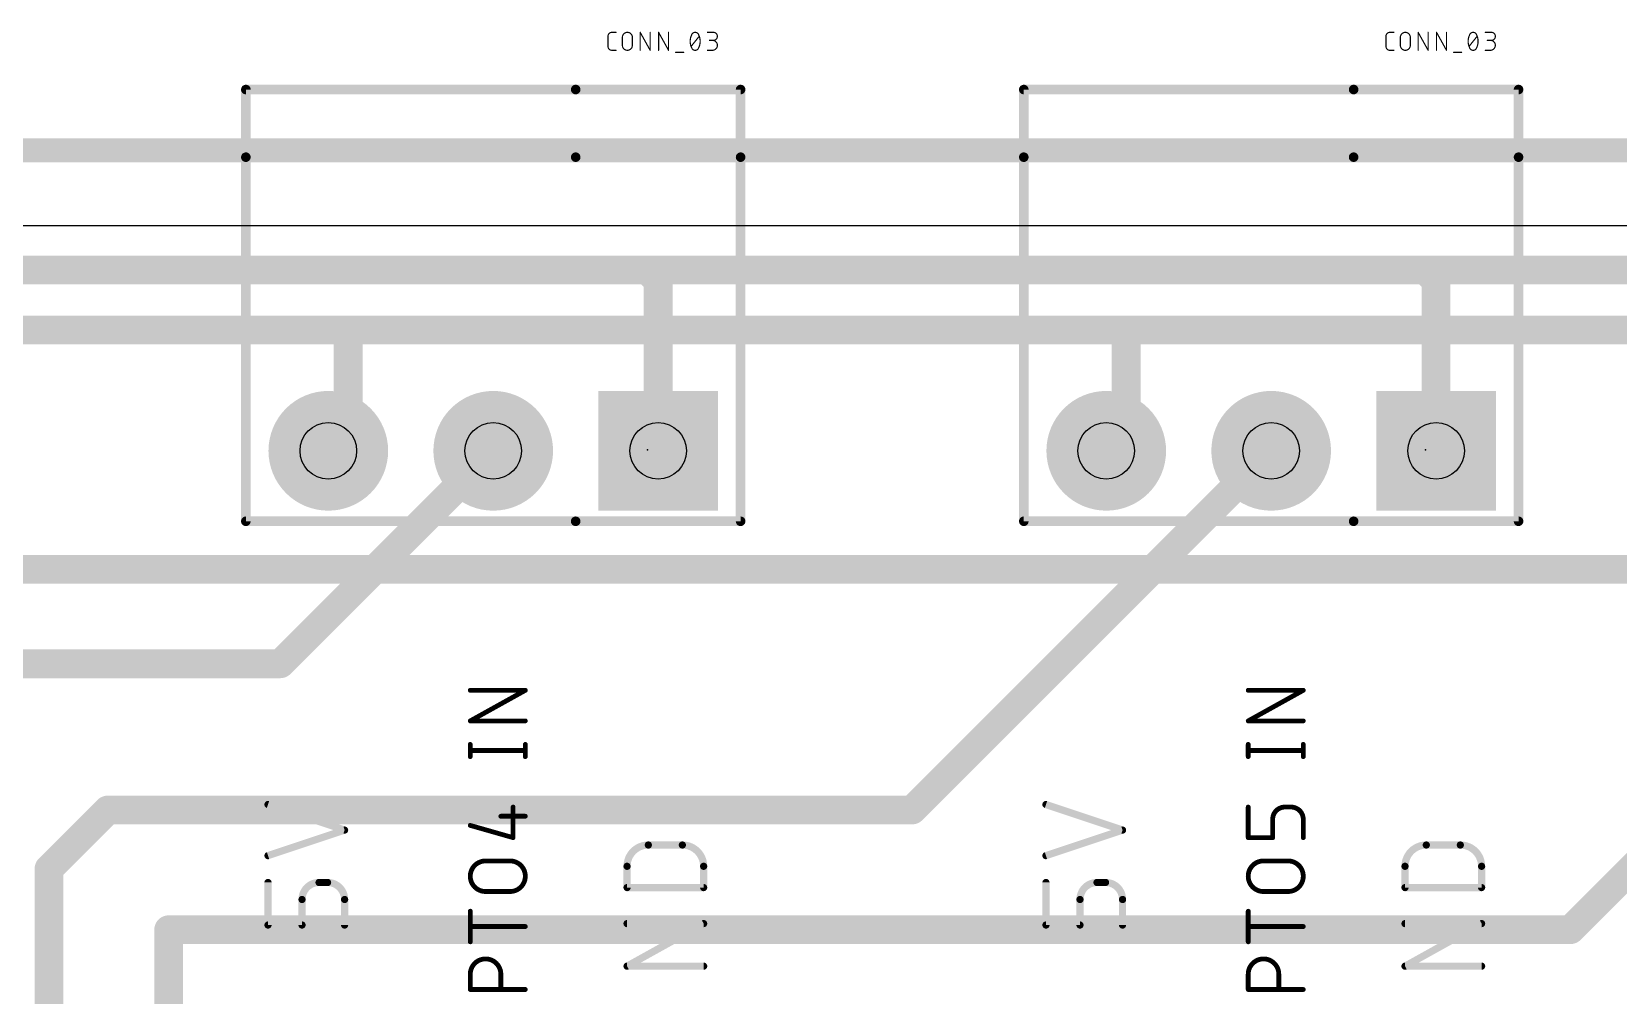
# Model space of a CAD drawing. Extents: x -9 to 239, y 2 to 147.
# Drawn here: x 157.11 to 190.78, y 126.86 to 147.3 of the extents above; entities that cross this region are included whole.
import ezdxf

# ---------------------------------------------------------------- set-up
doc = ezdxf.new("R2010")
doc.units = 0
for name, color, linetype in [('1', 12, 'CONTINUOUS'), ('16', 132, 'CONTINUOUS'), ('17', 110, 'CONTINUOUS'), ('20', 53, 'CONTINUOUS'), ('21', 40, 'CONTINUOUS'), ('23', 53, 'CONTINUOUS'), ('25', 253, 'CONTINUOUS'), ('27', 253, 'CONTINUOUS'), ('29', 253, 'CONTINUOUS'), ('30', 253, 'CONTINUOUS'), ('44', 253, 'CONTINUOUS')]:
    doc.layers.add(name, color=color, linetype=linetype)

# ---------------------------------------------------------------- blocks, each defined once
blk = doc.blocks.new('SQUAREP')
blk.add_solid([(-0.5, -0.5), (0.5, -0.5), (-0.5, 0.5), (0.5, 0.5)])
blk = doc.blocks.new('ROUNDP')
at = {"const_width": 0.5}
blk.add_lwpolyline([(0, -0.25, 1), (0, 0.25, 1), (0, -0.25)], format="xyb", dxfattribs=at)

msp = doc.modelspace()

# ---------------------------------------------------------------- linework, layer by layer
at = {"layer": '1', "const_width": 0.6096}
for points in [[(146.05, 140.97), (163.83, 140.97)], [(163.83, 140.97), (180.34, 140.97)], [(163.83, 138.829), (163.83, 140.97)], [(180.34, 140.97), (196.85, 140.97)], [(180.34, 138.829), (180.34, 140.97)], [(163.408, 138.407), (163.83, 138.829)], [(179.918, 138.407), (180.34, 138.829)], [(152.4, 135.89), (214.63, 135.89)]]:
    msp.add_lwpolyline(points, dxfattribs=at)
at = {"layer": '1', "const_width": 0.3048}
for points in [[(163.83, 141.1224, 1), (163.83, 140.8176)], [(163.9824, 140.97, 1), (163.6776, 140.97)], [(163.83, 140.8176, 1), (163.83, 141.1224)], [(180.34, 141.1224, 1), (180.34, 140.8176)], [(180.4924, 140.97, 1), (180.1876, 140.97)], [(180.34, 140.8176, 1), (180.34, 141.1224)], [(163.9378, 138.7212, 1), (163.7222, 138.9368)], [(180.4478, 138.7212, 1), (180.2322, 138.9368)], [(163.6776, 138.829, 1), (163.9824, 138.829)], [(180.1876, 138.829, 1), (180.4924, 138.829)], [(163.3002, 138.5148, 1), (163.5158, 138.2992)], [(179.8102, 138.5148, 1), (180.0258, 138.2992)]]:
    msp.add_lwpolyline(points, format="xyb", dxfattribs=at)
at = {"layer": '16'}
for points, const_width in [([(-6.35, 144.78), (236.22, 144.78)], 0.508), ([(152.4, 142.24), (170.18, 142.24)], 0.6096), ([(170.18, 142.24), (186.69, 142.24)], 0.6096), ([(170.18, 142.24), (170.408, 142.012)], 0.6096), ([(186.69, 142.24), (203.2, 142.24)], 0.6096), ([(186.69, 142.24), (186.918, 142.012)], 0.6096), ([(170.408, 142.012), (170.408, 138.407)], 0.6096), ([(186.918, 142.012), (186.918, 138.407)], 0.6096), ([(166.908, 138.407), (162.389, 133.888)], 0.6096), ([(183.418, 138.407), (175.798, 130.787)], 0.6096), ([(199.928, 138.407), (189.768, 128.247)], 0.6096), ([(162.389, 133.888), (156.748, 133.888)], 0.6096), ([(158.727, 130.787), (157.48, 129.54)], 0.6096), ([(175.798, 130.787), (158.727, 130.787)], 0.6096), ([(157.48, 129.54), (157.48, 63.5)], 0.6096), ([(189.768, 128.247), (160.02, 128.247)], 0.6096), ([(160.02, 128.247), (160.02, 64.77)], 0.6096)]:
    msp.add_lwpolyline(points, dxfattribs=dict(at, const_width=const_width))
at = {"layer": '16', "const_width": 0.3048}
for points in [[(170.2878, 142.3478, 1), (170.0722, 142.1322)], [(170.18, 142.3924, 1), (170.18, 142.0876)], [(170.18, 142.0876, 1), (170.18, 142.3924)], [(186.7978, 142.3478, 1), (186.5822, 142.1322)], [(186.69, 142.3924, 1), (186.69, 142.0876)], [(186.69, 142.0876, 1), (186.69, 142.3924)], [(170.5604, 142.012, 1), (170.2556, 142.012)], [(170.3002, 141.9042, 1), (170.5158, 142.1198)], [(187.0704, 142.012, 1), (186.7656, 142.012)], [(186.8102, 141.9042, 1), (187.0258, 142.1198)], [(167.0158, 138.2992, 1), (166.8002, 138.5148)], [(170.2556, 138.407, 1), (170.5604, 138.407)], [(183.5258, 138.2992, 1), (183.3102, 138.5148)], [(186.7656, 138.407, 1), (187.0704, 138.407)], [(162.2812, 133.9958, 1), (162.4968, 133.7802)], [(162.389, 133.7356, 1), (162.389, 134.0404)], [(158.727, 130.9394, 1), (158.727, 130.6346)], [(158.8348, 130.6792, 1), (158.6192, 130.8948)], [(175.6902, 130.8948, 1), (175.9058, 130.6792)], [(175.798, 130.6346, 1), (175.798, 130.9394)], [(157.3722, 129.6478, 1), (157.5878, 129.4322)], [(157.6324, 129.54, 1), (157.3276, 129.54)], [(160.02, 128.3994, 1), (160.02, 128.0946)], [(160.1724, 128.247, 1), (159.8676, 128.247)], [(189.6602, 128.3548, 1), (189.8758, 128.1392)], [(189.768, 128.0946, 1), (189.768, 128.3994)]]:
    msp.add_lwpolyline(points, format="xyb", dxfattribs=at)
at = {"layer": '20'}
msp.add_line((236.2, 143.18), (-7.62, 143.18), dxfattribs=at)
at = {"layer": '21', "const_width": 0.2032}
for points in [[(161.658, 144.636), (161.658, 146.071)], [(161.658, 146.071), (168.658, 146.071)], [(168.658, 146.071), (172.158, 146.071)], [(172.158, 146.071), (172.158, 144.636)], [(178.168, 144.636), (178.168, 146.071)], [(178.168, 146.071), (185.168, 146.071)], [(185.168, 146.071), (188.668, 146.071)], [(188.668, 146.071), (188.668, 144.636)], [(161.658, 136.912), (161.658, 144.636)], [(161.658, 144.636), (168.658, 144.636)], [(168.658, 144.636), (172.158, 144.636)], [(172.158, 144.636), (172.158, 136.912)], [(178.168, 136.912), (178.168, 144.636)], [(178.168, 144.636), (185.168, 144.636)], [(185.168, 144.636), (188.668, 144.636)], [(188.668, 144.636), (188.668, 136.912)], [(168.658, 136.912), (161.658, 136.912)], [(172.158, 136.912), (168.658, 136.912)], [(185.168, 136.912), (178.168, 136.912)], [(188.668, 136.912), (185.168, 136.912)]]:
    msp.add_lwpolyline(points, dxfattribs=at)
at = {"layer": '21', "const_width": 0.1016}
for points in [[(161.7088, 146.071, 1), (161.6072, 146.071)], [(161.658, 146.1218, 1), (161.658, 146.0202)], [(168.658, 146.1218, 1), (168.658, 146.0202)], [(168.658, 146.0202, 1), (168.658, 146.1218)], [(172.2088, 146.071, 1), (172.1072, 146.071)], [(172.158, 146.0202, 1), (172.158, 146.1218)], [(178.2188, 146.071, 1), (178.1172, 146.071)], [(178.168, 146.1218, 1), (178.168, 146.0202)], [(185.168, 146.1218, 1), (185.168, 146.0202)], [(185.168, 146.0202, 1), (185.168, 146.1218)], [(188.7188, 146.071, 1), (188.6172, 146.071)], [(188.668, 146.0202, 1), (188.668, 146.1218)], [(161.7088, 144.636, 1), (161.6072, 144.636)], [(161.658, 144.6868, 1), (161.658, 144.5852)], [(161.6072, 144.636, 1), (161.7088, 144.636)], [(168.658, 144.6868, 1), (168.658, 144.5852)], [(168.658, 144.5852, 1), (168.658, 144.6868)], [(172.2088, 144.636, 1), (172.1072, 144.636)], [(172.1072, 144.636, 1), (172.2088, 144.636)], [(172.158, 144.5852, 1), (172.158, 144.6868)], [(178.2188, 144.636, 1), (178.1172, 144.636)], [(178.168, 144.6868, 1), (178.168, 144.5852)], [(178.1172, 144.636, 1), (178.2188, 144.636)], [(185.168, 144.6868, 1), (185.168, 144.5852)], [(185.168, 144.5852, 1), (185.168, 144.6868)], [(188.7188, 144.636, 1), (188.6172, 144.636)], [(188.6172, 144.636, 1), (188.7188, 144.636)], [(188.668, 144.5852, 1), (188.668, 144.6868)], [(161.658, 136.9628, 1), (161.658, 136.8612)], [(161.6072, 136.912, 1), (161.7088, 136.912)], [(168.658, 136.9628, 1), (168.658, 136.8612)], [(168.658, 136.8612, 1), (168.658, 136.9628)], [(172.1072, 136.912, 1), (172.2088, 136.912)], [(172.158, 136.8612, 1), (172.158, 136.9628)], [(178.168, 136.9628, 1), (178.168, 136.8612)], [(178.1172, 136.912, 1), (178.2188, 136.912)], [(185.168, 136.9628, 1), (185.168, 136.8612)], [(185.168, 136.8612, 1), (185.168, 136.9628)], [(188.6172, 136.912, 1), (188.7188, 136.912)], [(188.668, 136.8612, 1), (188.668, 136.9628)]]:
    msp.add_lwpolyline(points, format="xyb", dxfattribs=at)
at = {"layer": '23'}
for p in [(170.18, 138.43), (186.69, 138.43)]:
    msp.add_point(p, dxfattribs=at)
at = {"layer": '25'}
for points, const_width in [([(166.4208, 132.6769), (167.5892, 133.326)], 0.1016), ([(167.5892, 133.326), (166.4208, 133.326)], 0.1016), ([(182.9308, 132.6769), (184.0992, 133.326)], 0.1016), ([(184.0992, 133.326), (182.9308, 133.326)], 0.1016), ([(167.5892, 132.6769), (166.4208, 132.6769)], 0.1016), ([(184.0992, 132.6769), (182.9308, 132.6769)], 0.1016), ([(166.4208, 131.9191), (166.4208, 132.1788)], 0.1016), ([(166.4208, 132.0489), (167.5892, 132.0489)], 0.1016), ([(167.5892, 131.9191), (167.5892, 132.1788)], 0.1016), ([(182.9308, 131.9191), (182.9308, 132.1788)], 0.1016), ([(182.9308, 132.0489), (184.0992, 132.0489)], 0.1016), ([(184.0992, 131.9191), (184.0992, 132.1788)], 0.1016), ([(163.7538, 130.3609), (162.1282, 130.9027)], 0.1524), ([(180.2638, 130.3609), (178.6382, 130.9027)], 0.1524), ([(167.0699, 130.6548), (167.5892, 130.6548)], 0.1016), ([(167.3296, 130.2004), (167.3296, 130.8495)], 0.1016), ([(182.9308, 130.2004), (182.9308, 130.8495)], 0.1016), ([(183.4501, 130.5899), (183.4501, 130.2004)], 0.1016), ([(183.8396, 130.8495), (183.7097, 130.8495)], 0.1016), ([(184.0992, 130.2004), (184.0992, 130.5899)], 0.1016), ([(162.1282, 129.819), (163.7538, 130.3609)], 0.1524), ([(166.4208, 130.46), (167.3296, 130.2004)], 0.1016), ([(178.6382, 129.819), (180.2638, 130.3609)], 0.1524), ([(170.1998, 130.044), (170.9222, 130.044)], 0.1524), ([(183.4501, 130.2004), (182.9308, 130.2004)], 0.1016), ([(186.7098, 130.044), (187.4322, 130.044)], 0.1524), ([(166.7454, 129.7065), (167.2646, 129.7065)], 0.1016), ([(169.7482, 129.1409), (169.7482, 129.5924)], 0.1524), ([(171.3738, 129.5924), (171.3738, 129.1409)], 0.1524), ([(183.2554, 129.7065), (183.7746, 129.7065)], 0.1016), ([(186.2582, 129.1409), (186.2582, 129.5924)], 0.1524), ([(187.8838, 129.5924), (187.8838, 129.1409)], 0.1524), ([(162.1282, 128.3462), (162.1282, 129.2493)], 0.1524), ([(163.3926, 129.2493), (163.2119, 129.2493)], 0.1524), ([(178.6382, 128.3462), (178.6382, 129.2493)], 0.1524), ([(179.9026, 129.2493), (179.7219, 129.2493)], 0.1524), ([(162.8507, 128.8881), (162.8507, 128.3462)], 0.1524), ([(163.7538, 128.3462), (163.7538, 128.8881)], 0.1524), ([(167.2646, 129.0574), (166.7454, 129.0574)], 0.1016), ([(171.3738, 129.1409), (169.7482, 129.1409)], 0.1524), ([(179.3607, 128.8881), (179.3607, 128.3462)], 0.1524), ([(180.2638, 128.3462), (180.2638, 128.8881)], 0.1524), ([(183.7746, 129.0574), (183.2554, 129.0574)], 0.1016), ([(187.8838, 129.1409), (186.2582, 129.1409)], 0.1524), ([(166.4208, 127.9906), (166.4208, 128.6397)], 0.1016), ([(182.9308, 127.9906), (182.9308, 128.6397)], 0.1016), ([(162.8507, 128.3462), (162.1282, 128.3462)], 0.1524), ([(167.5892, 128.3151), (166.4208, 128.3151)], 0.1016), ([(169.7482, 127.4735), (171.3738, 128.3766)], 0.1524), ([(171.3738, 128.3766), (169.7482, 128.3766)], 0.1524), ([(179.3607, 128.3462), (178.6382, 128.3462)], 0.1524), ([(184.0992, 128.3151), (182.9308, 128.3151)], 0.1016), ([(186.2582, 127.4735), (187.8838, 128.3766)], 0.1524), ([(187.8838, 128.3766), (186.2582, 128.3766)], 0.1524), ([(166.4208, 126.9788), (166.4208, 127.3034)], 0.1016), ([(167.0699, 127.3034), (167.0699, 126.9788)], 0.1016), ([(171.3738, 127.4735), (169.7482, 127.4735)], 0.1524), ([(182.9308, 126.9788), (182.9308, 127.3034)], 0.1016), ([(183.5799, 127.3034), (183.5799, 126.9788)], 0.1016), ([(187.8838, 127.4735), (186.2582, 127.4735)], 0.1524), ([(167.5892, 126.9788), (166.4208, 126.9788)], 0.1016), ([(184.0992, 126.9788), (182.9308, 126.9788)], 0.1016)]:
    msp.add_lwpolyline(points, dxfattribs=dict(at, const_width=const_width))
for points, const_width in [([(166.4208, 133.3514, 1), (166.4208, 133.3006)], 0.0508), ([(167.6015, 133.3038, 1), (167.5769, 133.3482)], 0.0508), ([(167.5892, 133.3006, 1), (167.5892, 133.3514)], 0.0508), ([(182.9308, 133.3514, 1), (182.9308, 133.3006)], 0.0508), ([(184.1115, 133.3038, 1), (184.0869, 133.3482)], 0.0508), ([(184.0992, 133.3006, 1), (184.0992, 133.3514)], 0.0508), ([(166.4208, 132.7023, 1), (166.4208, 132.6515)], 0.0508), ([(166.4085, 132.6991, 1), (166.4331, 132.6547)], 0.0508), ([(167.5892, 132.6515, 1), (167.5892, 132.7023)], 0.0508), ([(182.9308, 132.7023, 1), (182.9308, 132.6515)], 0.0508), ([(182.9185, 132.6991, 1), (182.9431, 132.6547)], 0.0508), ([(184.0992, 132.6515, 1), (184.0992, 132.7023)], 0.0508), ([(166.4462, 132.1788, 1), (166.3954, 132.1788)], 0.0508), ([(166.4208, 132.0743, 1), (166.4208, 132.0235)], 0.0508), ([(167.6146, 132.1788, 1), (167.5638, 132.1788)], 0.0508), ([(167.5892, 132.0235, 1), (167.5892, 132.0743)], 0.0508), ([(182.9562, 132.1788, 1), (182.9054, 132.1788)], 0.0508), ([(182.9308, 132.0743, 1), (182.9308, 132.0235)], 0.0508), ([(184.1246, 132.1788, 1), (184.0738, 132.1788)], 0.0508), ([(184.0992, 132.0235, 1), (184.0992, 132.0743)], 0.0508), ([(166.3954, 131.9191, 1), (166.4462, 131.9191)], 0.0508), ([(167.5638, 131.9191, 1), (167.6146, 131.9191)], 0.0508), ([(182.9054, 131.9191, 1), (182.9562, 131.9191)], 0.0508), ([(184.0738, 131.9191, 1), (184.1246, 131.9191)], 0.0508), ([(162.1402, 130.9389, 1), (162.1162, 130.8666)], 0.0762), ([(178.6502, 130.9389, 1), (178.6262, 130.8666)], 0.0762), ([(167.0699, 130.6802, 1), (167.0699, 130.6294)], 0.0508), ([(167.355, 130.8495, 1), (167.3042, 130.8495)], 0.0508), ([(167.5892, 130.6294, 1), (167.5892, 130.6802)], 0.0508), ([(182.9562, 130.8495, 1), (182.9054, 130.8495)], 0.0508), ([(183.7097, 130.8495, 0.4142), (183.4501, 130.5899)], 0.1016), ([(183.4755, 130.5899, 1), (183.4247, 130.5899)], 0.0508), ([(183.7097, 130.8749, 1), (183.7097, 130.8241)], 0.0508), ([(183.7097, 130.8241, 1), (183.7097, 130.8749)], 0.0508), ([(184.0992, 130.5899, 0.4142), (183.8396, 130.8495)], 0.1016), ([(183.8396, 130.8749, 1), (183.8396, 130.8241)], 0.0508), ([(183.8396, 130.8241, 1), (183.8396, 130.8749)], 0.0508), ([(184.1246, 130.5899, 1), (184.0738, 130.5899)], 0.0508), ([(163.7658, 130.3247, 1), (163.7418, 130.397)], 0.0762), ([(163.7418, 130.3247, 1), (163.7658, 130.397)], 0.0762), ([(166.4278, 130.4845, 1), (166.4138, 130.4356)], 0.0508), ([(180.2758, 130.3247, 1), (180.2518, 130.397)], 0.0762), ([(180.2518, 130.3247, 1), (180.2758, 130.397)], 0.0762), ([(183.4247, 130.5899, 1), (183.4755, 130.5899)], 0.0508), ([(184.0738, 130.5899, 1), (184.1246, 130.5899)], 0.0508), ([(167.3042, 130.2004, 1), (167.355, 130.2004)], 0.0508), ([(167.3226, 130.176, 1), (167.3365, 130.2248)], 0.0508), ([(170.1998, 130.044, 0.4142), (169.7482, 129.5924)], 0.1524), ([(170.1998, 130.0821, 1), (170.1998, 130.0059)], 0.0762), ([(170.1998, 130.0059, 1), (170.1998, 130.0821)], 0.0762), ([(171.3738, 129.5924, 0.4142), (170.9222, 130.044)], 0.1524), ([(170.9222, 130.0821, 1), (170.9222, 130.0059)], 0.0762), ([(170.9222, 130.0059, 1), (170.9222, 130.0821)], 0.0762), ([(182.9308, 130.2258, 1), (182.9308, 130.175)], 0.0508), ([(182.9054, 130.2004, 1), (182.9562, 130.2004)], 0.0508), ([(183.4247, 130.2004, 1), (183.4755, 130.2004)], 0.0508), ([(183.4501, 130.175, 1), (183.4501, 130.2258)], 0.0508), ([(184.0738, 130.2004, 1), (184.1246, 130.2004)], 0.0508), ([(186.7098, 130.044, 0.4142), (186.2582, 129.5924)], 0.1524), ([(186.7098, 130.0821, 1), (186.7098, 130.0059)], 0.0762), ([(186.7098, 130.0059, 1), (186.7098, 130.0821)], 0.0762), ([(187.8838, 129.5924, 0.4142), (187.4322, 130.044)], 0.1524), ([(187.4322, 130.0821, 1), (187.4322, 130.0059)], 0.0762), ([(187.4322, 130.0059, 1), (187.4322, 130.0821)], 0.0762), ([(162.1162, 129.8552, 1), (162.1402, 129.7829)], 0.0762), ([(166.7454, 129.7065, 1), (166.7454, 129.0574)], 0.1016), ([(166.7454, 129.7319, 1), (166.7454, 129.6811)], 0.0508), ([(166.7454, 129.6811, 1), (166.7454, 129.7319)], 0.0508), ([(167.2646, 129.0574, 1), (167.2646, 129.7065)], 0.1016), ([(167.2646, 129.7319, 1), (167.2646, 129.6811)], 0.0508), ([(167.2646, 129.6811, 1), (167.2646, 129.7319)], 0.0508), ([(169.7863, 129.5924, 1), (169.7101, 129.5924)], 0.0762), ([(169.7101, 129.5924, 1), (169.7863, 129.5924)], 0.0762), ([(171.4119, 129.5924, 1), (171.3357, 129.5924)], 0.0762), ([(171.3357, 129.5924, 1), (171.4119, 129.5924)], 0.0762), ([(178.6262, 129.8552, 1), (178.6502, 129.7829)], 0.0762), ([(183.2554, 129.7065, 1), (183.2554, 129.0574)], 0.1016), ([(183.2554, 129.7319, 1), (183.2554, 129.6811)], 0.0508), ([(183.2554, 129.6811, 1), (183.2554, 129.7319)], 0.0508), ([(183.7746, 129.0574, 1), (183.7746, 129.7065)], 0.1016), ([(183.7746, 129.7319, 1), (183.7746, 129.6811)], 0.0508), ([(183.7746, 129.6811, 1), (183.7746, 129.7319)], 0.0508), ([(186.2963, 129.5924, 1), (186.2201, 129.5924)], 0.0762), ([(186.2201, 129.5924, 1), (186.2963, 129.5924)], 0.0762), ([(187.9219, 129.5924, 1), (187.8457, 129.5924)], 0.0762), ([(187.8457, 129.5924, 1), (187.9219, 129.5924)], 0.0762), ([(162.1663, 129.2493, 1), (162.0901, 129.2493)], 0.0762), ([(163.2119, 129.2493, 0.4142), (162.8507, 128.8881)], 0.1524), ([(163.2119, 129.2874, 1), (163.2119, 129.2112)], 0.0762), ([(163.2119, 129.2112, 1), (163.2119, 129.2874)], 0.0762), ([(163.7538, 128.8881, 0.4142), (163.3926, 129.2493)], 0.1524), ([(163.3926, 129.2874, 1), (163.3926, 129.2112)], 0.0762), ([(163.3926, 129.2112, 1), (163.3926, 129.2874)], 0.0762), ([(178.6763, 129.2493, 1), (178.6001, 129.2493)], 0.0762), ([(179.7219, 129.2493, 0.4142), (179.3607, 128.8881)], 0.1524), ([(179.7219, 129.2874, 1), (179.7219, 129.2112)], 0.0762), ([(179.7219, 129.2112, 1), (179.7219, 129.2874)], 0.0762), ([(180.2638, 128.8881, 0.4142), (179.9026, 129.2493)], 0.1524), ([(179.9026, 129.2874, 1), (179.9026, 129.2112)], 0.0762), ([(179.9026, 129.2112, 1), (179.9026, 129.2874)], 0.0762), ([(162.8888, 128.8881, 1), (162.8126, 128.8881)], 0.0762), ([(163.7919, 128.8881, 1), (163.7157, 128.8881)], 0.0762), ([(166.7454, 129.0828, 1), (166.7454, 129.032)], 0.0508), ([(166.7454, 129.032, 1), (166.7454, 129.0828)], 0.0508), ([(167.2646, 129.0828, 1), (167.2646, 129.032)], 0.0508), ([(167.2646, 129.032, 1), (167.2646, 129.0828)], 0.0508), ([(169.7482, 129.179, 1), (169.7482, 129.1028)], 0.0762), ([(169.7101, 129.1409, 1), (169.7863, 129.1409)], 0.0762), ([(171.3357, 129.1409, 1), (171.4119, 129.1409)], 0.0762), ([(171.3738, 129.1028, 1), (171.3738, 129.179)], 0.0762), ([(179.3988, 128.8881, 1), (179.3226, 128.8881)], 0.0762), ([(180.3019, 128.8881, 1), (180.2257, 128.8881)], 0.0762), ([(183.2554, 129.0828, 1), (183.2554, 129.032)], 0.0508), ([(183.2554, 129.032, 1), (183.2554, 129.0828)], 0.0508), ([(183.7746, 129.0828, 1), (183.7746, 129.032)], 0.0508), ([(183.7746, 129.032, 1), (183.7746, 129.0828)], 0.0508), ([(186.2582, 129.179, 1), (186.2582, 129.1028)], 0.0762), ([(186.2201, 129.1409, 1), (186.2963, 129.1409)], 0.0762), ([(187.8457, 129.1409, 1), (187.9219, 129.1409)], 0.0762), ([(187.8838, 129.1028, 1), (187.8838, 129.179)], 0.0762), ([(162.8126, 128.8881, 1), (162.8888, 128.8881)], 0.0762), ([(163.7157, 128.8881, 1), (163.7919, 128.8881)], 0.0762), ([(166.4462, 128.6397, 1), (166.3954, 128.6397)], 0.0508), ([(179.3226, 128.8881, 1), (179.3988, 128.8881)], 0.0762), ([(180.2257, 128.8881, 1), (180.3019, 128.8881)], 0.0762), ([(182.9562, 128.6397, 1), (182.9054, 128.6397)], 0.0508), ([(162.1282, 128.3843, 1), (162.1282, 128.3081)], 0.0762), ([(162.0901, 128.3462, 1), (162.1663, 128.3462)], 0.0762), ([(162.8126, 128.3462, 1), (162.8888, 128.3462)], 0.0762), ([(162.8507, 128.3081, 1), (162.8507, 128.3843)], 0.0762), ([(163.7157, 128.3462, 1), (163.7919, 128.3462)], 0.0762), ([(166.4208, 128.3405, 1), (166.4208, 128.2897)], 0.0508), ([(167.5892, 128.2897, 1), (167.5892, 128.3405)], 0.0508), ([(169.7482, 128.4147, 1), (169.7482, 128.3385)], 0.0762), ([(171.3923, 128.3433, 1), (171.3553, 128.4099)], 0.0762), ([(171.3738, 128.3385, 1), (171.3738, 128.4147)], 0.0762), ([(178.6382, 128.3843, 1), (178.6382, 128.3081)], 0.0762), ([(178.6001, 128.3462, 1), (178.6763, 128.3462)], 0.0762), ([(179.3226, 128.3462, 1), (179.3988, 128.3462)], 0.0762), ([(179.3607, 128.3081, 1), (179.3607, 128.3843)], 0.0762), ([(180.2257, 128.3462, 1), (180.3019, 128.3462)], 0.0762), ([(182.9308, 128.3405, 1), (182.9308, 128.2897)], 0.0508), ([(184.0992, 128.2897, 1), (184.0992, 128.3405)], 0.0508), ([(186.2582, 128.4147, 1), (186.2582, 128.3385)], 0.0762), ([(187.9023, 128.3433, 1), (187.8653, 128.4099)], 0.0762), ([(187.8838, 128.3385, 1), (187.8838, 128.4147)], 0.0762), ([(166.3954, 127.9906, 1), (166.4462, 127.9906)], 0.0508), ([(182.9054, 127.9906, 1), (182.9562, 127.9906)], 0.0508), ([(167.0699, 127.3034, 1), (166.4208, 127.3034)], 0.1016), ([(183.5799, 127.3034, 1), (182.9308, 127.3034)], 0.1016), ([(166.4462, 127.3034, 1), (166.3954, 127.3034)], 0.0508), ([(166.3954, 127.3034, 1), (166.4462, 127.3034)], 0.0508), ([(167.0953, 127.3034, 1), (167.0445, 127.3034)], 0.0508), ([(167.0445, 127.3034, 1), (167.0953, 127.3034)], 0.0508), ([(169.7482, 127.5116, 1), (169.7482, 127.4354)], 0.0762), ([(169.7297, 127.5068, 1), (169.7667, 127.4402)], 0.0762), ([(171.3738, 127.4354, 1), (171.3738, 127.5116)], 0.0762), ([(182.9562, 127.3034, 1), (182.9054, 127.3034)], 0.0508), ([(182.9054, 127.3034, 1), (182.9562, 127.3034)], 0.0508), ([(183.6053, 127.3034, 1), (183.5545, 127.3034)], 0.0508), ([(183.5545, 127.3034, 1), (183.6053, 127.3034)], 0.0508), ([(186.2582, 127.5116, 1), (186.2582, 127.4354)], 0.0762), ([(186.2397, 127.5068, 1), (186.2767, 127.4402)], 0.0762), ([(187.8838, 127.4354, 1), (187.8838, 127.5116)], 0.0762), ([(166.4208, 127.0042, 1), (166.4208, 126.9534)], 0.0508), ([(166.3954, 126.9788, 1), (166.4462, 126.9788)], 0.0508), ([(167.0445, 126.9788, 1), (167.0953, 126.9788)], 0.0508), ([(167.5892, 126.9534, 1), (167.5892, 127.0042)], 0.0508), ([(182.9308, 127.0042, 1), (182.9308, 126.9534)], 0.0508), ([(182.9054, 126.9788, 1), (182.9562, 126.9788)], 0.0508), ([(183.5545, 126.9788, 1), (183.6053, 126.9788)], 0.0508), ([(184.0992, 126.9534, 1), (184.0992, 127.0042)], 0.0508)]:
    msp.add_lwpolyline(points, format="xyb", dxfattribs=dict(at, const_width=const_width))
at = {"layer": '27'}
for points, const_width in [([(169.3498, 147.1996, 1), (169.3371, 147.1996)], 0.0127), ([(169.3371, 147.1996, 1), (169.3498, 147.1996)], 0.0127), ([(169.4282, 147.2843, 0.4142), (169.3435, 147.1996)], 0.0254), ([(169.4282, 147.2906, 1), (169.4282, 147.278)], 0.0127), ([(169.4282, 147.278, 1), (169.4281, 147.2906)], 0.0127), ([(169.5128, 147.278, 1), (169.5128, 147.2906)], 0.0127), ([(169.8609, 147.1785, 1), (169.6492, 147.1785)], 0.0254), ([(169.6556, 147.1785, 1), (169.6429, 147.1785)], 0.0127), ([(169.6429, 147.1785, 1), (169.6556, 147.1785)], 0.0127), ([(169.8672, 147.1785, 1), (169.8545, 147.1785)], 0.0127), ([(169.8545, 147.1785, 1), (169.8672, 147.1785)], 0.0127), ([(170.0327, 147.2874, 1), (170.0216, 147.2812)], 0.0127), ([(170.0335, 147.2843, 1), (170.0208, 147.2843)], 0.0127), ([(170.2452, 147.2843, 1), (170.2325, 147.2843)], 0.0127), ([(170.4229, 147.2874, 1), (170.4118, 147.2812)], 0.0127), ([(170.4237, 147.2843, 1), (170.411, 147.2843)], 0.0127), ([(170.6353, 147.2843, 1), (170.6226, 147.2843)], 0.0127), ([(171.1196, 147.2314, 0.1139), (171.0879, 147.0938)], 0.0254), ([(171.1937, 147.2843, 0.3205), (171.1196, 147.2314)], 0.0254), ([(171.1136, 147.2334, 1), (171.1256, 147.2293)], 0.0127), ([(171.1253, 147.2286, 1), (171.1139, 147.2342)], 0.0127), ([(171.2678, 147.2314, 0.3205), (171.1937, 147.2843)], 0.0254), ([(171.1937, 147.2906, 1), (171.1937, 147.278)], 0.0127), ([(171.1937, 147.278, 1), (171.1937, 147.2906)], 0.0127), ([(171.2995, 147.0938, 0.1139), (171.2678, 147.2314)], 0.0254), ([(171.2735, 147.2342, 1), (171.2621, 147.2286)], 0.0127), ([(171.2618, 147.2293, 1), (171.2738, 147.2334)], 0.0127), ([(171.2833, 147.1957, 1), (171.2734, 147.2036)], 0.0127), ([(171.4536, 147.2906, 1), (171.4536, 147.278)], 0.0127), ([(171.5806, 147.115, 1), (171.5806, 147.2843)], 0.0254), ([(171.5806, 147.2906, 1), (171.5806, 147.278)], 0.0127), ([(171.5806, 147.278, 1), (171.5806, 147.2906)], 0.0127), ([(185.9382, 147.2843, 0.4142), (185.8535, 147.1996)], 0.0254), ([(185.8598, 147.1996, 1), (185.8471, 147.1996)], 0.0127), ([(185.8471, 147.1996, 1), (185.8598, 147.1996)], 0.0127), ([(185.9382, 147.2906, 1), (185.9382, 147.278)], 0.0127), ([(185.9382, 147.278, 1), (185.9381, 147.2906)], 0.0127), ([(186.0228, 147.278, 1), (186.0228, 147.2906)], 0.0127), ([(186.3709, 147.1785, 1), (186.1592, 147.1785)], 0.0254), ([(186.1656, 147.1785, 1), (186.1529, 147.1785)], 0.0127), ([(186.1529, 147.1785, 1), (186.1656, 147.1785)], 0.0127), ([(186.3772, 147.1785, 1), (186.3645, 147.1785)], 0.0127), ([(186.3645, 147.1785, 1), (186.3772, 147.1785)], 0.0127), ([(186.5427, 147.2874, 1), (186.5316, 147.2812)], 0.0127), ([(186.5435, 147.2843, 1), (186.5308, 147.2843)], 0.0127), ([(186.7552, 147.2843, 1), (186.7425, 147.2843)], 0.0127), ([(186.9337, 147.2843, 1), (186.921, 147.2843)], 0.0127), ([(186.9329, 147.2874, 1), (186.9218, 147.2812)], 0.0127), ([(187.1453, 147.2843, 1), (187.1326, 147.2843)], 0.0127), ([(187.6296, 147.2314, 0.1139), (187.5979, 147.0938)], 0.0254), ([(187.7037, 147.2843, 0.3205), (187.6296, 147.2314)], 0.0254), ([(187.6236, 147.2334, 1), (187.6356, 147.2293)], 0.0127), ([(187.6353, 147.2286, 1), (187.6239, 147.2342)], 0.0127), ([(187.7778, 147.2314, 0.3205), (187.7037, 147.2843)], 0.0254), ([(187.7037, 147.2906, 1), (187.7037, 147.278)], 0.0127), ([(187.7037, 147.278, 1), (187.7037, 147.2906)], 0.0127), ([(187.8095, 147.0938, 0.1139), (187.7778, 147.2314)], 0.0254), ([(187.7835, 147.2342, 1), (187.7721, 147.2286)], 0.0127), ([(187.7718, 147.2293, 1), (187.7838, 147.2334)], 0.0127), ([(187.7933, 147.1957, 1), (187.7834, 147.2036)], 0.0127), ([(187.9636, 147.2906, 1), (187.9636, 147.278)], 0.0127), ([(188.0906, 147.115, 1), (188.0906, 147.2843)], 0.0254), ([(188.0906, 147.2906, 1), (188.0906, 147.278)], 0.0127), ([(188.0906, 147.278, 1), (188.0906, 147.2906)], 0.0127), ([(169.3498, 146.988, 1), (169.3371, 146.988)], 0.0127), ([(169.3371, 146.988, 1), (169.3498, 146.988)], 0.0127), ([(169.3435, 146.988, 0.4142), (169.4282, 146.9033)], 0.0254), ([(169.4282, 146.9096, 1), (169.4282, 146.897)], 0.0127), ([(169.4282, 146.897, 1), (169.4282, 146.9096)], 0.0127), ([(169.5128, 146.897, 1), (169.5128, 146.9096)], 0.0127), ([(169.6492, 147.0091, 1), (169.8609, 147.0091)], 0.0254), ([(169.6556, 147.0091, 1), (169.6429, 147.0091)], 0.0127), ([(169.6429, 147.0091, 1), (169.6556, 147.0091)], 0.0127), ([(169.8672, 147.0091, 1), (169.8545, 147.0091)], 0.0127), ([(169.8545, 147.0091, 1), (169.8672, 147.0091)], 0.0127), ([(170.0208, 146.9033, 1), (170.0335, 146.9033)], 0.0127), ([(170.2325, 146.9033, 1), (170.2452, 146.9033)], 0.0127), ([(170.2333, 146.9002, 1), (170.2444, 146.9064)], 0.0127), ([(170.411, 146.9033, 1), (170.4237, 146.9033)], 0.0127), ([(170.6226, 146.9033, 1), (170.6353, 146.9033)], 0.0127), ([(170.6234, 146.9002, 1), (170.6345, 146.9064)], 0.0127), ([(170.7799, 146.8673, 1), (170.7799, 146.8546)], 0.0127), ([(170.9492, 146.8546, 1), (170.9492, 146.8673)], 0.0127), ([(171.0879, 147.0938, 0.1139), (171.1196, 146.9562)], 0.0254), ([(171.0942, 147.0938, 1), (171.0815, 147.0938)], 0.0127), ([(171.0815, 147.0938, 1), (171.0942, 147.0938)], 0.0127), ([(171.1041, 146.9919, 1), (171.114, 146.984)], 0.0127), ([(171.1196, 146.9562, 0.3205), (171.1937, 146.9033)], 0.0254), ([(171.1256, 146.9583, 1), (171.1136, 146.9542)], 0.0127), ([(171.1139, 146.9534, 1), (171.1253, 146.959)], 0.0127), ([(171.1937, 146.9033, 0.3205), (171.2678, 146.9562)], 0.0254), ([(171.1937, 146.9096, 1), (171.1937, 146.897)], 0.0127), ([(171.1937, 146.897, 1), (171.1937, 146.9096)], 0.0127), ([(171.2678, 146.9562, 0.1139), (171.2995, 147.0938)], 0.0254), ([(171.2621, 146.959, 1), (171.2735, 146.9534)], 0.0127), ([(171.2738, 146.9542, 1), (171.2618, 146.9583)], 0.0127), ([(171.3059, 147.0938, 1), (171.2932, 147.0938)], 0.0127), ([(171.2932, 147.0938, 1), (171.3059, 147.0938)], 0.0127), ([(171.4536, 146.9096, 1), (171.4536, 146.897)], 0.0127), ([(171.496, 147.1213, 1), (171.496, 147.1086)], 0.0127), ([(171.5595, 146.9033, 1), (171.5595, 147.115)], 0.0254), ([(171.5595, 147.1213, 1), (171.5595, 147.1086)], 0.0127), ([(171.5595, 146.9096, 1), (171.5595, 146.897)], 0.0127), ([(171.5595, 146.897, 1), (171.5595, 146.9096)], 0.0127), ([(171.5806, 147.1213, 1), (171.5806, 147.1086)], 0.0127), ([(171.5806, 147.1086, 1), (171.5806, 147.1213)], 0.0127), ([(185.8535, 146.988, 0.4142), (185.9382, 146.9033)], 0.0254), ([(185.8598, 146.988, 1), (185.8471, 146.988)], 0.0127), ([(185.8471, 146.988, 1), (185.8598, 146.988)], 0.0127), ([(185.9382, 146.9096, 1), (185.9382, 146.897)], 0.0127), ([(185.9382, 146.897, 1), (185.9382, 146.9096)], 0.0127), ([(186.0228, 146.897, 1), (186.0228, 146.9096)], 0.0127), ([(186.1592, 147.0091, 1), (186.3709, 147.0091)], 0.0254), ([(186.1656, 147.0091, 1), (186.1529, 147.0091)], 0.0127), ([(186.1529, 147.0091, 1), (186.1656, 147.0091)], 0.0127), ([(186.3772, 147.0091, 1), (186.3645, 147.0091)], 0.0127), ([(186.3645, 147.0091, 1), (186.3772, 147.0091)], 0.0127), ([(186.5308, 146.9033, 1), (186.5435, 146.9033)], 0.0127), ([(186.7425, 146.9033, 1), (186.7552, 146.9033)], 0.0127), ([(186.7433, 146.9002, 1), (186.7544, 146.9064)], 0.0127), ([(186.921, 146.9033, 1), (186.9337, 146.9033)], 0.0127), ([(187.1326, 146.9033, 1), (187.1453, 146.9033)], 0.0127), ([(187.1334, 146.9002, 1), (187.1445, 146.9064)], 0.0127), ([(187.2899, 146.8673, 1), (187.2899, 146.8546)], 0.0127), ([(187.4592, 146.8546, 1), (187.4592, 146.8673)], 0.0127), ([(187.6042, 147.0938, 1), (187.5915, 147.0938)], 0.0127), ([(187.5915, 147.0938, 1), (187.6042, 147.0938)], 0.0127), ([(187.5979, 147.0938, 0.1139), (187.6296, 146.9562)], 0.0254), ([(187.6141, 146.9919, 1), (187.624, 146.984)], 0.0127), ([(187.6296, 146.9562, 0.3205), (187.7037, 146.9033)], 0.0254), ([(187.6356, 146.9583, 1), (187.6236, 146.9542)], 0.0127), ([(187.6239, 146.9534, 1), (187.6353, 146.959)], 0.0127), ([(187.7037, 146.9033, 0.3205), (187.7778, 146.9562)], 0.0254), ([(187.7037, 146.9096, 1), (187.7037, 146.897)], 0.0127), ([(187.7037, 146.897, 1), (187.7037, 146.9096)], 0.0127), ([(187.7778, 146.9562, 0.1139), (187.8095, 147.0938)], 0.0254), ([(187.7721, 146.959, 1), (187.7835, 146.9534)], 0.0127), ([(187.7838, 146.9542, 1), (187.7718, 146.9583)], 0.0127), ([(187.8159, 147.0938, 1), (187.8032, 147.0938)], 0.0127), ([(187.8032, 147.0938, 1), (187.8159, 147.0938)], 0.0127), ([(187.9636, 146.9096, 1), (187.9636, 146.897)], 0.0127), ([(188.006, 147.1213, 1), (188.006, 147.1086)], 0.0127), ([(188.0695, 146.9033, 1), (188.0695, 147.115)], 0.0254), ([(188.0695, 147.1213, 1), (188.0695, 147.1086)], 0.0127), ([(188.0695, 146.9096, 1), (188.0695, 146.897)], 0.0127), ([(188.0695, 146.897, 1), (188.0695, 146.9096)], 0.0127), ([(188.0906, 147.1213, 1), (188.0906, 147.1086)], 0.0127), ([(188.0906, 147.1086, 1), (188.0906, 147.1213)], 0.0127)]:
    msp.add_lwpolyline(points, format="xyb", dxfattribs=dict(at, const_width=const_width))
at = {"layer": '27', "const_width": 0.0254}
for points in [[(169.3435, 146.988), (169.3435, 147.1996)], [(169.4282, 147.2843), (169.5128, 147.2843)], [(169.6492, 147.0091), (169.6492, 147.1785)], [(169.8609, 147.1785), (169.8609, 147.0091)], [(170.0272, 146.9033), (170.0272, 147.2843)], [(170.0272, 147.2843), (170.2388, 146.9033)], [(170.2388, 146.9033), (170.2388, 147.2843)], [(170.4173, 146.9033), (170.4173, 147.2843)], [(170.4173, 147.2843), (170.629, 146.9033)], [(170.629, 146.9033), (170.629, 147.2843)], [(171.109, 146.988), (171.2784, 147.1996)], [(171.4536, 147.2843), (171.5806, 147.2843)], [(185.8535, 146.988), (185.8535, 147.1996)], [(185.9382, 147.2843), (186.0228, 147.2843)], [(186.1592, 147.0091), (186.1592, 147.1785)], [(186.3709, 147.1785), (186.3709, 147.0091)], [(186.5372, 146.9033), (186.5372, 147.2843)], [(186.5372, 147.2843), (186.7488, 146.9033)], [(186.7488, 146.9033), (186.7488, 147.2843)], [(186.9273, 146.9033), (186.9273, 147.2843)], [(186.9273, 147.2843), (187.139, 146.9033)], [(187.139, 146.9033), (187.139, 147.2843)], [(187.619, 146.988), (187.7884, 147.1996)], [(187.9636, 147.2843), (188.0906, 147.2843)], [(169.5128, 146.9033), (169.4282, 146.9033)], [(170.7799, 146.861), (170.9492, 146.861)], [(171.4536, 146.9033), (171.5595, 146.9033)], [(171.5806, 147.115), (171.496, 147.115)], [(186.0228, 146.9033), (185.9382, 146.9033)], [(187.2899, 146.861), (187.4592, 146.861)], [(187.9636, 146.9033), (188.0695, 146.9033)], [(188.0906, 147.115), (188.006, 147.115)]]:
    msp.add_lwpolyline(points, dxfattribs=at)
at = {"layer": '44'}
for centre in [(163.408, 138.407), (166.908, 138.407), (170.408, 138.407), (179.918, 138.407), (183.418, 138.407), (186.918, 138.407)]:
    msp.add_circle(centre, 0.6, dxfattribs=at)

# ---------------------------------------------------------------- block references
at = {"layer": '17', "xscale": 2.413, "yscale": 2.413, "rotation": 180}
for name, p in [('ROUNDP', (163.408, 138.407)), ('ROUNDP', (163.408, 138.407)), ('ROUNDP', (166.908, 138.407)), ('ROUNDP', (166.908, 138.407)), ('SQUAREP', (170.408, 138.407)), ('SQUAREP', (170.408, 138.407)), ('ROUNDP', (179.918, 138.407)), ('ROUNDP', (179.918, 138.407)), ('ROUNDP', (183.418, 138.407)), ('ROUNDP', (183.418, 138.407)), ('SQUAREP', (186.918, 138.407)), ('SQUAREP', (186.918, 138.407))]:
    msp.add_blockref(name, p, dxfattribs=at)
at = {"layer": '29', "xscale": 2.54, "yscale": 2.54, "rotation": 180}
for name, p in [('ROUNDP', (163.408, 138.407)), ('ROUNDP', (166.908, 138.407)), ('SQUAREP', (170.408, 138.407)), ('ROUNDP', (179.918, 138.407)), ('ROUNDP', (183.418, 138.407)), ('SQUAREP', (186.918, 138.407))]:
    msp.add_blockref(name, p, dxfattribs=at)
at = {"layer": '30', "xscale": 2.54, "yscale": 2.54, "rotation": 180}
for name, p in [('ROUNDP', (163.408, 138.407)), ('ROUNDP', (166.908, 138.407)), ('SQUAREP', (170.408, 138.407)), ('ROUNDP', (179.918, 138.407)), ('ROUNDP', (183.418, 138.407)), ('SQUAREP', (186.918, 138.407))]:
    msp.add_blockref(name, p, dxfattribs=at)

doc.saveas('drawing.dxf')
